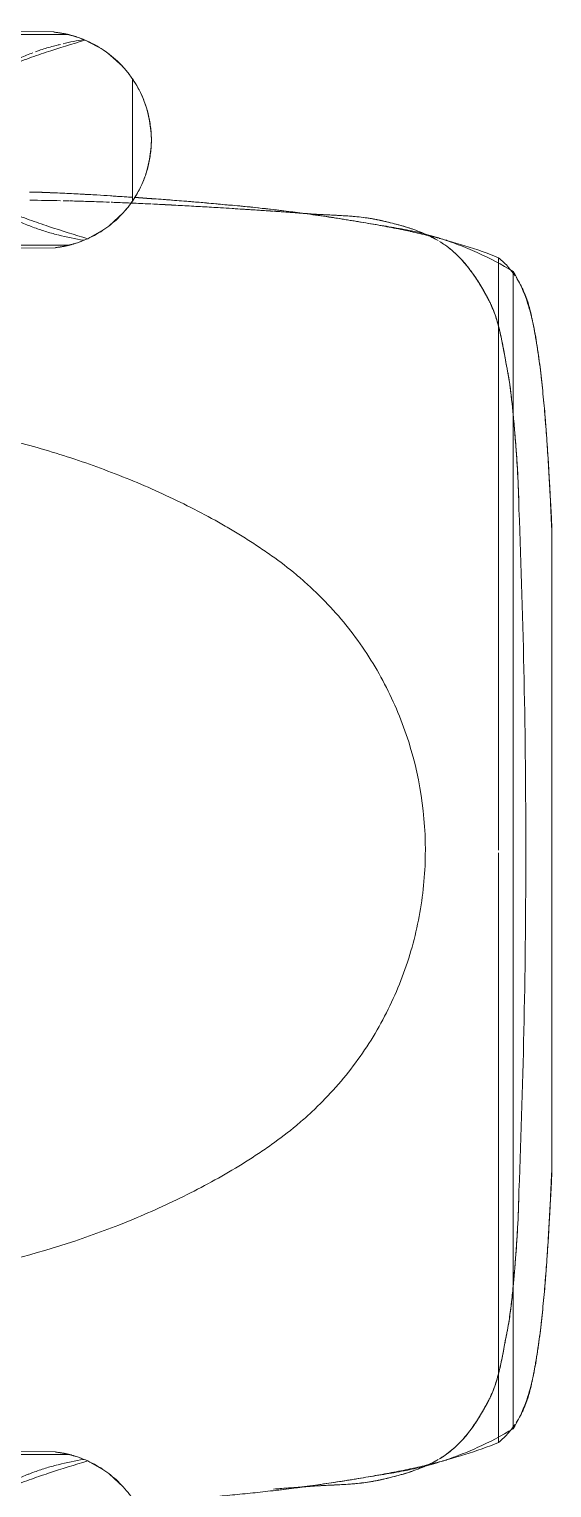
# Model space of a CAD drawing. Header units: inches. Extents: x -326 to 986, y -79 to 1436.
# Drawn here: x 159.48 to 167.76, y 937.64 to 960.76 of the extents above; entities that cross this region are included whole.
import ezdxf

# ---------------------------------------------------------------- set-up
doc = ezdxf.new("R2010")
doc.units = ezdxf.units.IN
doc.header["$LTSCALE"] = 48
doc.header["$MEASUREMENT"] = 0
doc.layers.add('I-FURN', color=47, linetype='Continuous', lineweight=9)

# ---------------------------------------------------------------- blocks, each defined once
blk = doc.blocks.new('Allsteel Seating 19 Work Chair - Allsteel Seating 19 Work Chair-7694469-Level XX  POWER _ SIGNAL NEW')
at = {"layer": 'I-FURN'}
for p, q in [((-9.576, 3.392), (-9.581, -4.21)), ((9.59, -4.21), (9.585, 3.392)), ((12.93, -4.203), (12.942, 3.388)), ((-9.54, -4), (-9.501, 2.576)), ((9.549, -4), (9.511, 2.576)), ((13.016, 2.542), (12.972, -3.973)), ((-9.836, -4.777), (-9.683, -4.504)), ((9.692, -4.504), (9.846, -4.777)), ((12.692, -4.749), (12.843, -4.468)), ((-10.094, -5.071), (-9.89, -4.851)), ((9.9, -4.851), (10.103, -5.071)), ((12.605, -4.868), (12.654, -4.804)), ((12.422, -5.065), (12.605, -4.868)), ((10.141, -5.104), (10.194, -5.148)), ((10.194, -5.148), (10.278, -5.21)), ((10.29, -5.219), (12.228, -5.219)), ((10.305, -5.229), (10.382, -5.277)), ((12.138, -5.277), (12.209, -5.232)), ((12.241, -5.21), (12.322, -5.15)), ((12.322, -5.15), (12.379, -5.103)), ((10.563, -5.371), (10.671, -5.414)), ((10.697, -5.423), (10.75, -5.441)), ((10.955, -5.491), (11.151, -5.515)), ((11.369, -5.515), (11.565, -5.491)), ((11.769, -5.441), (11.957, -5.37)), ((-9.278, -11.019), (-9.393, -11.019)), ((-8.138, -11.019), (-9.278, -11.019)), ((-0.044, -11.019), (-8.138, -11.019)), ((8.139, -11.019), (0, -11.019)), ((9.278, -11.019), (8.139, -11.019)), ((9.393, -11.019), (9.278, -11.019)), ((-9.173, -11.252), (9.173, -11.252)), ((-5.126, -11.861), (5.126, -11.861))]:
    blk.add_line(p, q, dxfattribs=at)
at = {"layer": 'I-FURN', "flags": 128}
for points in [[(10.382, -5.277), (10.478, -5.33), (10.563, -5.371)], [(11.957, -5.37), (12.043, -5.329), (12.138, -5.277)], [(10.75, -5.441), (10.858, -5.47), (10.955, -5.491)], [(11.151, -5.515), (11.26, -5.518), (11.369, -5.515)], [(11.565, -5.491), (11.663, -5.47), (11.769, -5.441)]]:
    blk.add_lwpolyline(points, dxfattribs=at)
at = {"layer": 'I-FURN'}
for points, knots in [([(3.733, 5.303), (3.905, 5.148), (4.305, 4.754), (4.884, 4.075), (5.454, 3.27), (5.865, 2.563), (6.154, 1.973), (6.345, 1.519), (6.506, 1.05), (6.681, 0.413), (6.802, -0.403), (6.821, -1.232), (6.766, -1.891), (6.696, -2.384), (6.6, -2.87), (6.482, -3.352), (6.35, -3.83), (6.151, -4.462), (5.862, -5.241), (5.513, -5.996), (5.241, -6.51), (5.075, -6.798), (4.945, -7.01), (4.809, -7.218), (4.622, -7.492), (4.422, -7.755), (4.203, -8.004), (3.974, -8.246), (3.549, -8.64), (2.866, -9.119), (1.658, -9.683), (0.332, -9.917), (-0.995, -9.8), (-1.961, -9.542), (-2.866, -9.119), (-3.548, -8.641), (-3.973, -8.246), (-4.202, -8.005), (-4.421, -7.756), (-4.622, -7.492), (-4.81, -7.217), (-4.991, -6.939), (-5.203, -6.581), (-5.515, -5.993), (-6.002, -4.936), (-6.364, -3.836), (-6.6, -2.869), (-6.697, -2.383), (-6.766, -1.891), (-6.821, -1.232), (-6.802, -0.402), (-6.68, 0.415), (-6.507, 1.049), (-6.346, 1.515), (-6.154, 1.972), (-5.864, 2.566), (-5.452, 3.273), (-4.882, 4.078), (-4.304, 4.753), (-3.907, 5.147), (-3.737, 5.301)], [-0.9477422, -0.9477422, -0.9477422, -0.9477422, -0.9318182, -0.9090909, -0.8863636, -0.8636364, -0.8522727, -0.8409091, -0.8295455, -0.8181818, -0.7954545, -0.7727273, -0.7613636, -0.75, -0.7386364, -0.7272727, -0.7159091, -0.7045455, -0.6818182, -0.6590909, -0.6477273, -0.6420455, -0.6363636, -0.6306818, -0.625, -0.6136364, -0.6079545, -0.6022727, -0.5909091, -0.5681818, -0.5454545, -0.5, -0.4772727, -0.4545455, -0.4318182, -0.4090909, -0.3977273, -0.3920455, -0.3863636, -0.375, -0.3693182, -0.3636364, -0.3522727, -0.3409091, -0.3181818, -0.2727273, -0.2613636, -0.25, -0.2386364, -0.2272727, -0.2045455, -0.1818182, -0.1704545, -0.1590909, -0.1477273, -0.1363636, -0.1136364, -0.0909091, -0.0681818, -0.0523582, -0.0523582, -0.0523582, -0.0523582]), ([(-12.832, -4.47), (-12.773, -4.262), (-12.675, -3.952), (-12.535, -3.543), (-12.439, -3.29), (-12.357, -3.089), (-12.294, -2.939), (-12.238, -2.815), (-12.196, -2.73), (-12.171, -2.682), (-12.152, -2.647), (-12.133, -2.611), (-12.107, -2.562), (-12.062, -2.477), (-11.995, -2.354), (-11.922, -2.239), (-11.863, -2.166), (-11.828, -2.127), (-11.805, -2.104), (-11.786, -2.086), (-11.766, -2.068), (-11.731, -2.036), (-11.677, -1.99), (-11.608, -1.936), (-11.512, -1.871), (-11.414, -1.82), (-11.317, -1.792), (-11.248, -1.786), (-11.179, -1.797), (-11.084, -1.831), (-10.988, -1.888), (-10.896, -1.96), (-10.829, -2.017), (-10.776, -2.066), (-10.742, -2.1), (-10.723, -2.119), (-10.709, -2.133), (-10.695, -2.148), (-10.677, -2.167), (-10.647, -2.202), (-10.59, -2.276), (-10.518, -2.392), (-10.452, -2.515), (-10.408, -2.6), (-10.383, -2.649), (-10.364, -2.685), (-10.345, -2.721), (-10.321, -2.769), (-10.279, -2.854), (-10.224, -2.978), (-10.161, -3.128), (-10.079, -3.329), (-9.983, -3.582), (-9.843, -3.993), (-9.745, -4.302), (-9.685, -4.51)], [-1, -1, -1, -1, -0.9, -0.85, -0.8, -0.775, -0.75, -0.725, -0.7125, -0.70625, -0.7, -0.69375, -0.6875, -0.675, -0.65, -0.625, -0.6125, -0.60625, -0.6, -0.596875, -0.59375, -0.5875, -0.575, -0.5625, -0.55, -0.525, -0.5125, -0.5, -0.4875, -0.475, -0.45, -0.4375, -0.425, -0.4125, -0.40625, -0.403125, -0.4, -0.396875, -0.39375, -0.3875, -0.375, -0.35, -0.325, -0.3125, -0.30625, -0.3, -0.29375, -0.2875, -0.275, -0.25, -0.225, -0.2, -0.15, -0.1, 0, 0, 0, 0]), ([(9.694, -4.51), (9.754, -4.302), (9.852, -3.993), (9.993, -3.582), (10.088, -3.329), (10.17, -3.128), (10.233, -2.978), (10.289, -2.854), (10.33, -2.769), (10.354, -2.721), (10.373, -2.685), (10.392, -2.649), (10.417, -2.6), (10.462, -2.515), (10.527, -2.392), (10.599, -2.276), (10.656, -2.202), (10.686, -2.167), (10.704, -2.148), (10.718, -2.133), (10.732, -2.119), (10.751, -2.1), (10.786, -2.066), (10.838, -2.017), (10.905, -1.96), (10.998, -1.888), (11.093, -1.831), (11.188, -1.797), (11.257, -1.786), (11.327, -1.792), (11.423, -1.82), (11.522, -1.871), (11.617, -1.936), (11.686, -1.99), (11.74, -2.036), (11.776, -2.068), (11.795, -2.086), (11.814, -2.104), (11.837, -2.127), (11.873, -2.166), (11.931, -2.239), (12.005, -2.354), (12.071, -2.477), (12.116, -2.562), (12.142, -2.611), (12.161, -2.647), (12.18, -2.682), (12.205, -2.73), (12.247, -2.815), (12.303, -2.939), (12.366, -3.089), (12.448, -3.29), (12.544, -3.543), (12.685, -3.952), (12.782, -4.262), (12.842, -4.47)], [-1, -1, -1, -1, -0.9, -0.85, -0.8, -0.775, -0.75, -0.725, -0.7125, -0.70625, -0.7, -0.69375, -0.6875, -0.675, -0.65, -0.625, -0.6125, -0.60625, -0.603125, -0.6, -0.596875, -0.59375, -0.5875, -0.575, -0.5625, -0.55, -0.525, -0.5125, -0.5, -0.4875, -0.475, -0.45, -0.4375, -0.425, -0.4125, -0.40625, -0.403125, -0.4, -0.39375, -0.3875, -0.375, -0.35, -0.325, -0.3125, -0.30625, -0.3, -0.29375, -0.2875, -0.275, -0.25, -0.225, -0.2, -0.15, -0.1, 0, 0, 0, 0]), ([(-9.868, -3.639), (-9.874, -3.623), (-9.887, -3.591), (-9.913, -3.526), (-9.947, -3.445), (-9.992, -3.349), (-10.039, -3.263), (-10.072, -3.21), (-10.087, -3.188)], [-0.4988702, -0.4988702, -0.4988702, -0.4988702, -0.46875, -0.4375, -0.375, -0.3125, -0.25, -0.2029566, -0.2029566, -0.2029566, -0.2029566]), ([(10.096, -3.188), (10.082, -3.21), (10.049, -3.263), (10.002, -3.348), (9.956, -3.445), (9.915, -3.542), (9.89, -3.607), (9.877, -3.639)], [-0.7970434, -0.7970434, -0.7970434, -0.7970434, -0.75, -0.6875, -0.625, -0.5625, -0.5011298, -0.5011298, -0.5011298, -0.5011298]), ([(12.434, -3.206), (12.445, -3.222), (12.473, -3.269), (12.517, -3.348), (12.562, -3.444), (12.603, -3.541), (12.629, -3.607), (12.642, -3.64)], [0.2161554, 0.2161554, 0.2161554, 0.2161554, 0.25, 0.3125, 0.375, 0.4375, 0.5, 0.5, 0.5, 0.5]), ([(-9.746, -4.032), (-9.763, -3.968), (-9.799, -3.836), (-9.843, -3.707), (-9.867, -3.641)], [-0.742846, -0.742846, -0.742846, -0.742846, -0.625, -0.5, -0.5, -0.5, -0.5]), ([(9.877, -3.641), (9.864, -3.674), (9.84, -3.74), (9.799, -3.87), (9.771, -3.968), (9.756, -4.032)], [-0.5, -0.5, -0.5, -0.5, -0.4375, -0.375, -0.257154, -0.257154, -0.257154, -0.257154]), ([(10.35, -5.219), (10.358, -5.103), (10.379, -4.773), (10.406, -4.337), (10.426, -3.908), (10.432, -3.694), (10.434, -3.586)], [0.27827469, 0.27827469, 0.27827469, 0.27827469, 0.29411765, 0.32352941, 0.33823529, 0.35294118, 0.35294118, 0.35294118, 0.35294118]), ([(10.433, -3.59), (10.432, -3.654), (10.429, -3.745), (10.426, -3.836), (10.425, -3.862)], [0.66230733, 0.66230733, 0.66230733, 0.66230733, 0.67105263, 0.67470144, 0.67470144, 0.67470144, 0.67470144]), ([(12.658, -3.683), (12.664, -3.702), (12.683, -3.753), (12.721, -3.873), (12.753, -3.985), (12.771, -4.065), (12.774, -4.076)], [0.5273337, 0.5273337, 0.5273337, 0.5273337, 0.5625, 0.625, 0.75, 0.7712542, 0.7712542, 0.7712542, 0.7712542]), ([(10.425, -3.862), (10.422, -3.932), (10.416, -4.097), (10.405, -4.35), (10.394, -4.535), (10.389, -4.623)], [0.67470144, 0.67470144, 0.67470144, 0.67470144, 0.68421053, 0.69736842, 0.70909303, 0.70909303, 0.70909303, 0.70909303]), ([(-9.553, -4.071), (-9.554, -4.076), (-9.556, -4.089), (-9.559, -4.108), (-9.562, -4.124), (-9.564, -4.133), (-9.565, -4.138), (-9.566, -4.141), (-9.566, -4.144), (-9.567, -4.149), (-9.569, -4.156), (-9.571, -4.165), (-9.573, -4.176), (-9.576, -4.188), (-9.578, -4.199), (-9.58, -4.206), (-9.581, -4.21), (-9.581, -4.211), (-9.582, -4.212), (-9.582, -4.213)], [-0.6395131, -0.6395131, -0.6395131, -0.6395131, -0.625, -0.6071429, -0.5892857, -0.5803571, -0.5758929, -0.5714286, -0.5669643, -0.5625, -0.5535714, -0.5357143, -0.5178571, -0.5, -0.4642857, -0.4464286, -0.4375, -0.4330357, -0.4285714, -0.4285714, -0.4285714, -0.4285714]), ([(-9.581, -4.21), (-9.571, -4.17), (-9.561, -4.119), (-9.552, -4.067), (-9.548, -4.037), (-9.545, -4.015), (-9.543, -4.003), (-9.543, -3.999), (-9.543, -3.998), (-9.543, -3.999), (-9.543, -4.002), (-9.543, -4.004), (-9.544, -4.005)], [-1, -1, -1, -1, -0.9285714, -0.8928571, -0.8571429, -0.8214286, -0.7857143, -0.7678571, -0.75, -0.7321429, -0.7232143, -0.7142857, -0.7142857, -0.7142857, -0.7142857]), ([(9.553, -4.005), (9.553, -4.004), (9.553, -4.002), (9.552, -3.999), (9.552, -3.998), (9.552, -3.999), (9.553, -4.003), (9.554, -4.015), (9.557, -4.037), (9.561, -4.067), (9.57, -4.119), (9.581, -4.17), (9.59, -4.21)], [-0.2857143, -0.2857143, -0.2857143, -0.2857143, -0.2767857, -0.2678571, -0.25, -0.2321429, -0.2142857, -0.1785714, -0.1428571, -0.1071429, -0.0714286, 0, 0, 0, 0]), ([(9.591, -4.213), (9.591, -4.212), (9.591, -4.211), (9.59, -4.21), (9.589, -4.206), (9.588, -4.199), (9.585, -4.188), (9.582, -4.176), (9.58, -4.165), (9.578, -4.156), (9.576, -4.149), (9.576, -4.144), (9.575, -4.141), (9.574, -4.138), (9.573, -4.133), (9.571, -4.124), (9.568, -4.108), (9.565, -4.089), (9.563, -4.076), (9.562, -4.071)], [-0.5714286, -0.5714286, -0.5714286, -0.5714286, -0.5669643, -0.5625, -0.5535714, -0.5357143, -0.5, -0.4821429, -0.4642857, -0.4464286, -0.4375, -0.4330357, -0.4285714, -0.4241071, -0.4196429, -0.4107143, -0.3928571, -0.375, -0.3604869, -0.3604869, -0.3604869, -0.3604869]), ([(12.969, -3.977), (12.969, -3.976), (12.969, -3.974), (12.969, -3.972), (12.969, -3.971), (12.969, -3.971), (12.969, -3.972), (12.969, -3.978), (12.967, -3.992), (12.964, -4.017), (12.96, -4.05), (12.951, -4.106), (12.94, -4.161), (12.93, -4.203)], [0.7142857, 0.7142857, 0.7142857, 0.7142857, 0.7232143, 0.7321429, 0.7410714, 0.75, 0.7678571, 0.7857143, 0.8214286, 0.8571429, 0.8928571, 0.9285714, 1, 1, 1, 1]), ([(12.931, -4.2), (12.931, -4.2), (12.931, -4.199), (12.931, -4.197), (12.932, -4.193), (12.934, -4.188), (12.935, -4.18), (12.937, -4.172), (12.939, -4.162), (12.941, -4.153), (12.943, -4.145), (12.944, -4.139), (12.945, -4.134), (12.946, -4.129), (12.947, -4.126), (12.947, -4.122), (12.948, -4.117), (12.95, -4.107), (12.953, -4.09), (12.957, -4.068), (12.96, -4.045), (12.963, -4.024), (12.965, -4.012), (12.965, -4.007)], [0.4285714, 0.4285714, 0.4285714, 0.4285714, 0.4330357, 0.4375, 0.4464286, 0.4642857, 0.4821429, 0.5, 0.5178571, 0.5357143, 0.5446429, 0.5535714, 0.5625, 0.5669643, 0.5714286, 0.5758929, 0.5803571, 0.5892857, 0.6071429, 0.625, 0.6428571, 0.6607143, 0.675152, 0.675152, 0.675152, 0.675152]), ([(-9.584, -4.224), (-9.585, -4.224), (-9.585, -4.225), (-9.585, -4.227), (-9.586, -4.23), (-9.588, -4.236), (-9.589, -4.243), (-9.592, -4.254), (-9.596, -4.267), (-9.601, -4.283), (-9.605, -4.296), (-9.609, -4.311), (-9.616, -4.333), (-9.63, -4.376), (-9.647, -4.42), (-9.66, -4.452)], [-0.2857143, -0.2857143, -0.2857143, -0.2857143, -0.28125, -0.2767857, -0.2678571, -0.25, -0.2321429, -0.2142857, -0.1785714, -0.1607143, -0.1428571, -0.125, -0.1071429, -0.0714286, 0, 0, 0, 0]), ([(-9.582, -4.213), (-9.582, -4.213), (-9.582, -4.214), (-9.582, -4.215), (-9.583, -4.217), (-9.583, -4.218), (-9.583, -4.219), (-9.583, -4.218), (-9.583, -4.218), (-9.583, -4.218), (-9.583, -4.219), (-9.584, -4.221), (-9.584, -4.223), (-9.584, -4.223), (-9.584, -4.224)], [-0.4285714, -0.4285714, -0.4285714, -0.4285714, -0.4241071, -0.4196429, -0.4107143, -0.3928571, -0.375, -0.3571429, -0.3392857, -0.3214286, -0.3035714, -0.2946429, -0.2901786, -0.2857143, -0.2857143, -0.2857143, -0.2857143]), ([(9.594, -4.224), (9.594, -4.223), (9.593, -4.223), (9.593, -4.221), (9.593, -4.219), (9.592, -4.218), (9.592, -4.218), (9.592, -4.218), (9.592, -4.219), (9.592, -4.218), (9.592, -4.217), (9.592, -4.215), (9.591, -4.214), (9.591, -4.213), (9.591, -4.213)], [-0.7142857, -0.7142857, -0.7142857, -0.7142857, -0.7098214, -0.7053571, -0.6964286, -0.6785714, -0.6607143, -0.6428571, -0.625, -0.6071429, -0.5892857, -0.5803571, -0.5758929, -0.5714286, -0.5714286, -0.5714286, -0.5714286]), ([(9.669, -4.452), (9.656, -4.42), (9.64, -4.376), (9.625, -4.333), (9.619, -4.311), (9.614, -4.296), (9.61, -4.283), (9.605, -4.267), (9.602, -4.254), (9.599, -4.243), (9.597, -4.236), (9.595, -4.23), (9.595, -4.227), (9.594, -4.225), (9.594, -4.224), (9.594, -4.224)], [-1, -1, -1, -1, -0.9285714, -0.8928571, -0.875, -0.8571429, -0.8392857, -0.8214286, -0.7857143, -0.7678571, -0.75, -0.7321429, -0.7232143, -0.71875, -0.7142857, -0.7142857, -0.7142857, -0.7142857]), ([(10.273, -4.857), (10.275, -4.788), (10.281, -4.625), (10.288, -4.419), (10.291, -4.28), (10.293, -4.234)], [0.35250758, 0.35250758, 0.35250758, 0.35250758, 0.36, 0.37, 0.37490683, 0.37490683, 0.37490683, 0.37490683]), ([(10.293, -4.234), (10.291, -4.28), (10.288, -4.419), (10.283, -4.556), (10.28, -4.649)], [0.6250943, 0.6250943, 0.6250943, 0.6250943, 0.63, 0.64, 0.64, 0.64, 0.64]), ([(12.85, -4.45), (12.864, -4.416), (12.879, -4.374), (12.891, -4.339), (12.894, -4.33)], [0, 0, 0, 0, 0.07142857, 0.09659272, 0.09659272, 0.09659272, 0.09659272]), ([(12.894, -4.33), (12.895, -4.326), (12.898, -4.317), (12.903, -4.302), (12.908, -4.286), (12.912, -4.272), (12.916, -4.255), (12.92, -4.242), (12.923, -4.231), (12.925, -4.223), (12.926, -4.218), (12.927, -4.215), (12.928, -4.213), (12.928, -4.212), (12.928, -4.211)], [0.0965927, 0.0965927, 0.0965927, 0.0965927, 0.1071429, 0.125, 0.1428571, 0.1607143, 0.1785714, 0.2142857, 0.2321429, 0.25, 0.2678571, 0.2767857, 0.28125, 0.2857143, 0.2857143, 0.2857143, 0.2857143]), ([(12.928, -4.211), (12.928, -4.211), (12.928, -4.21), (12.929, -4.209), (12.929, -4.207), (12.929, -4.205), (12.929, -4.205), (12.929, -4.206), (12.929, -4.206), (12.929, -4.206), (12.93, -4.205), (12.93, -4.203), (12.93, -4.201), (12.931, -4.201), (12.931, -4.2)], [0.2857143, 0.2857143, 0.2857143, 0.2857143, 0.2901786, 0.2946429, 0.3035714, 0.3214286, 0.3392857, 0.3571429, 0.375, 0.3928571, 0.4107143, 0.4196429, 0.4241071, 0.4285714, 0.4285714, 0.4285714, 0.4285714]), ([(10.389, -4.623), (10.388, -4.634), (10.383, -4.718), (10.378, -4.802), (10.373, -4.875)], [0.70909303, 0.70909303, 0.70909303, 0.70909303, 0.71052632, 0.7203791, 0.7203791, 0.7203791, 0.7203791]), ([(10.272, -4.879), (10.271, -4.895), (10.267, -4.999), (10.263, -5.103), (10.259, -5.191)], [0.64828121, 0.64828121, 0.64828121, 0.64828121, 0.65, 0.6593732, 0.6593732, 0.6593732, 0.6593732]), ([(10.259, -5.191), (10.263, -5.103), (10.267, -4.999), (10.271, -4.895), (10.272, -4.879)], [0.34062809, 0.34062809, 0.34062809, 0.34062809, 0.35, 0.35171949, 0.35171949, 0.35171949, 0.35171949]), ([(10.373, -4.875), (10.371, -4.9), (10.366, -4.972), (10.361, -5.044), (10.358, -5.091)], [0.720407, 0.720407, 0.720407, 0.720407, 0.723684211, 0.730196403, 0.730196403, 0.730196403, 0.730196403]), ([(-9.173, -11.252), (-9.284, -11.069), (-9.435, -10.782), (-9.601, -10.381), (-9.691, -10.124), (-9.753, -9.915), (-9.805, -9.706), (-9.858, -9.442), (-9.902, -9.174), (-9.937, -8.957), (-9.964, -8.793), (-9.992, -8.626), (-10.027, -8.401), (-10.069, -8.116), (-10.115, -7.776), (-10.157, -7.445), (-10.193, -7.123), (-10.235, -6.694), (-10.28, -6.158), (-10.322, -5.642), (-10.342, -5.34), (-10.348, -5.252)], [-1, -1, -1, -1, -0.9705882, -0.9558824, -0.9411765, -0.9338235, -0.9264706, -0.9117647, -0.8970588, -0.8897059, -0.8823529, -0.875, -0.8676471, -0.8529412, -0.8382353, -0.8235294, -0.8088235, -0.7941176, -0.7647059, -0.7352941, -0.7232619, -0.7232619, -0.7232619, -0.7232619]), ([(9.173, -11.252), (9.284, -11.069), (9.435, -10.782), (9.601, -10.381), (9.691, -10.124), (9.753, -9.915), (9.805, -9.706), (9.858, -9.442), (9.902, -9.174), (9.937, -8.957), (9.964, -8.793), (9.992, -8.626), (10.027, -8.401), (10.069, -8.116), (10.115, -7.776), (10.157, -7.445), (10.193, -7.123), (10.235, -6.694), (10.28, -6.158), (10.322, -5.64), (10.343, -5.337), (10.349, -5.248)], [0, 0, 0, 0, 0.0294118, 0.0441176, 0.0588235, 0.0661765, 0.0735294, 0.0882353, 0.1029412, 0.1102941, 0.1176471, 0.125, 0.1323529, 0.1470588, 0.1617647, 0.1764706, 0.1911765, 0.2058824, 0.2352941, 0.2647059, 0.2769516, 0.2769516, 0.2769516, 0.2769516]), ([(10.245, -5.512), (10.245, -5.504), (10.25, -5.404), (10.255, -5.297), (10.259, -5.197), (10.259, -5.191)], [0.32924034, 0.32924034, 0.32924034, 0.32924034, 0.33, 0.34, 0.34062809, 0.34062809, 0.34062809, 0.34062809]), ([(10.259, -5.209), (10.254, -5.303), (10.25, -5.404), (10.245, -5.504), (10.245, -5.512)], [0.66000132, 0.66000132, 0.66000132, 0.66000132, 0.67, 0.67076156, 0.67076156, 0.67076156, 0.67076156]), ([(12.228, -5.219), (12.173, -5.257), (12.086, -5.309), (11.964, -5.368), (11.869, -5.407), (11.772, -5.441), (11.673, -5.468), (11.572, -5.49), (11.47, -5.506), (11.365, -5.516), (11.259, -5.519), (11.154, -5.516), (11.049, -5.506), (10.947, -5.49), (10.845, -5.469), (10.746, -5.441), (10.649, -5.407), (10.555, -5.368), (10.432, -5.309), (10.346, -5.257), (10.29, -5.219)], [0, 0, 0, 0, 0.1, 0.15, 0.2, 0.25, 0.3, 0.35, 0.4, 0.45, 0.5, 0.55, 0.6, 0.65, 0.7, 0.75, 0.8, 0.85, 0.9, 1, 1, 1, 1]), ([(10.173, -6.797), (10.176, -6.736), (10.186, -6.581), (10.201, -6.33), (10.217, -6.047), (10.231, -5.781), (10.24, -5.608), (10.244, -5.527)], [0.28334444, 0.28334444, 0.28334444, 0.28334444, 0.29, 0.3, 0.31, 0.32, 0.32867186, 0.32867186, 0.32867186, 0.32867186]), ([(10.329, -5.513), (10.329, -5.517), (10.322, -5.617), (10.308, -5.814), (10.291, -6.026), (10.282, -6.141), (10.28, -6.159)], [0.74951579, 0.74951579, 0.74951579, 0.74951579, 0.75, 0.76315789, 0.77631579, 0.77877013, 0.77877013, 0.77877013, 0.77877013]), ([(10.232, -5.769), (10.227, -5.861), (10.217, -6.047), (10.201, -6.329), (10.186, -6.581), (10.176, -6.736), (10.173, -6.797)], [0.68000239, 0.68000239, 0.68000239, 0.68000239, 0.69, 0.7, 0.71, 0.71666751, 0.71666751, 0.71666751, 0.71666751]), ([(10.28, -6.159), (10.274, -6.237), (10.259, -6.411), (10.239, -6.623), (10.226, -6.758), (10.223, -6.796)], [0.77877013, 0.77877013, 0.77877013, 0.77877013, 0.78947368, 0.80263158, 0.80763594, 0.80763594, 0.80763594, 0.80763594]), ([(10.131, -7.443), (10.131, -7.442), (10.137, -7.349), (10.149, -7.165), (10.163, -6.954), (10.17, -6.833), (10.172, -6.805)], [0.25990638, 0.25990638, 0.25990638, 0.25990638, 0.26, 0.27, 0.28, 0.28305486, 0.28305486, 0.28305486, 0.28305486]), ([(10.167, -6.89), (10.156, -7.051), (10.145, -7.234), (10.132, -7.417), (10.131, -7.44)], [0.72001301, 0.72001301, 0.72001301, 0.72001301, 0.7375, 0.74001815, 0.74001815, 0.74001815, 0.74001815]), ([(10.223, -6.796), (10.217, -6.857), (10.196, -7.072), (10.173, -7.292), (10.156, -7.446)], [0.80763594, 0.80763594, 0.80763594, 0.80763594, 0.81578947, 0.83623948, 0.83623948, 0.83623948, 0.83623948]), ([(-10.15, -7.498), (-10.147, -7.525), (-10.132, -7.65), (-10.116, -7.773), (-10.104, -7.869)], [-0.16148489, -0.16148489, -0.16148489, -0.16148489, -0.15789474, -0.14474711, -0.14474711, -0.14474711, -0.14474711]), ([(-10.103, -7.825), (-10.106, -7.791), (-10.115, -7.666), (-10.124, -7.542), (-10.13, -7.452)], [0.24630949, 0.24630949, 0.24630949, 0.24630949, 0.25, 0.25973425, 0.25973425, 0.25973425, 0.25973425]), ([(-10.13, -7.452), (-10.126, -7.507), (-10.118, -7.632), (-10.108, -7.756), (-10.103, -7.825)], [0.74025485, 0.74025485, 0.74025485, 0.74025485, 0.74625, 0.753678, 0.753678, 0.753678, 0.753678]), ([(10.13, -7.452), (10.126, -7.505), (10.118, -7.629), (10.109, -7.754), (10.103, -7.824)], [0.74044775, 0.74044775, 0.74044775, 0.74044775, 0.74625, 0.75392798, 0.75392798, 0.75392798, 0.75392798]), ([(10.103, -7.825), (10.106, -7.788), (10.115, -7.664), (10.124, -7.54), (10.13, -7.452)], [0.24609265, 0.24609265, 0.24609265, 0.24609265, 0.25, 0.2595705, 0.2595705, 0.2595705, 0.2595705]), ([(10.15, -7.498), (10.147, -7.525), (10.132, -7.65), (10.116, -7.773), (10.104, -7.868)], [0.83851511, 0.83851511, 0.83851511, 0.83851511, 0.84210526, 0.85523504, 0.85523504, 0.85523504, 0.85523504]), ([(-10.09, -8.001), (-10.093, -7.954), (-10.098, -7.896), (-10.102, -7.837), (-10.103, -7.825)], [0.24, 0.24, 0.24, 0.24, 0.245, 0.246309494, 0.246309494, 0.246309494, 0.246309494]), ([(-10.103, -7.825), (-10.102, -7.837), (-10.098, -7.89), (-10.093, -7.963), (-10.086, -8.044), (-10.078, -8.166), (-10.069, -8.351), (-10.058, -8.599), (-10.04, -8.807), (-10.018, -8.973), (-10, -9.075), (-9.982, -9.157), (-9.963, -9.238), (-9.929, -9.38), (-9.886, -9.533), (-9.849, -9.644), (-9.838, -9.677)], [0.753678, 0.753678, 0.753678, 0.753678, 0.755, 0.759375, 0.7615625, 0.76375, 0.7725, 0.78125, 0.79, 0.794375, 0.79875, 0.8009375, 0.803125, 0.8075, 0.81625, 0.81998849, 0.81998849, 0.81998849, 0.81998849]), ([(9.839, -9.676), (9.839, -9.675), (9.87, -9.587), (9.91, -9.451), (9.951, -9.29), (9.972, -9.197), (9.988, -9.127), (10.003, -9.056), (10.019, -8.962), (10.042, -8.796), (10.06, -8.557), (10.071, -8.32), (10.08, -8.132), (10.09, -7.993), (10.098, -7.891), (10.103, -7.835), (10.103, -7.825)], [0.17994478, 0.17994478, 0.17994478, 0.17994478, 0.18, 0.19, 0.195, 0.1975, 0.2, 0.2025, 0.205, 0.21, 0.22, 0.23, 0.235, 0.24, 0.245, 0.24609265, 0.24609265, 0.24609265, 0.24609265]), ([(10.103, -7.824), (10.103, -7.834), (10.099, -7.885), (10.094, -7.941), (10.091, -7.987), (10.09, -7.993)], [0.753927983, 0.753927983, 0.753927983, 0.753927983, 0.755, 0.759375, 0.76, 0.76, 0.76, 0.76]), ([(-10.104, -7.869), (-10.091, -7.964), (-10.065, -8.154), (-10.031, -8.381), (-10.01, -8.516), (-10.003, -8.555)], [-0.14474711, -0.14474711, -0.14474711, -0.14474711, -0.13157895, -0.11842105, -0.11309009, -0.11309009, -0.11309009, -0.11309009]), ([(-9.987, -9.131), (-9.993, -9.107), (-10.002, -9.061), (-10.019, -8.967), (-10.042, -8.801), (-10.06, -8.563), (-10.07, -8.327), (-10.08, -8.14), (-10.086, -8.047), (-10.09, -8.001)], [0.2, 0.2, 0.2, 0.2, 0.2025, 0.205, 0.21, 0.22, 0.23, 0.235, 0.23998604, 0.23998604, 0.23998604, 0.23998604]), ([(10.09, -7.993), (10.089, -8.008), (10.086, -8.042), (10.079, -8.158), (10.07, -8.343), (10.058, -8.592), (10.041, -8.801), (10.019, -8.968), (10.002, -9.062), (9.991, -9.115), (9.988, -9.127)], [0.76002265, 0.76002265, 0.76002265, 0.76002265, 0.7615625, 0.76375, 0.7725, 0.78125, 0.79, 0.794375, 0.79875, 0.8, 0.8, 0.8, 0.8]), ([(10.087, -7.995), (10.08, -8.048), (10.059, -8.196), (10.031, -8.38), (10.01, -8.515), (10.004, -8.554)], [0.86108905, 0.86108905, 0.86108905, 0.86108905, 0.86842105, 0.88157895, 0.8868496, 0.8868496, 0.8868496, 0.8868496]), ([(-10.001, -8.572), (-9.992, -8.624), (-9.968, -8.775), (-9.925, -9.028), (-9.871, -9.322), (-9.831, -9.524), (-9.808, -9.628), (-9.807, -9.635)], [-0.11235609, -0.11235609, -0.11235609, -0.11235609, -0.10526316, -0.09210526, -0.07894737, -0.06578947, -0.06492288, -0.06492288, -0.06492288, -0.06492288]), ([(10.002, -8.564), (9.993, -8.619), (9.968, -8.772), (9.925, -9.028), (9.871, -9.322), (9.831, -9.524), (9.808, -9.628), (9.807, -9.634)], [0.88730186, 0.88730186, 0.88730186, 0.88730186, 0.89473684, 0.90789474, 0.92105263, 0.93421053, 0.93502556, 0.93502556, 0.93502556, 0.93502556]), ([(-9.838, -9.677), (-9.869, -9.589), (-9.909, -9.454), (-9.95, -9.293), (-9.972, -9.201), (-9.982, -9.154), (-9.987, -9.131)], [0.18000978, 0.18000978, 0.18000978, 0.18000978, 0.19, 0.195, 0.1975, 0.1999975, 0.1999975, 0.1999975, 0.1999975]), ([(9.988, -9.127), (9.986, -9.136), (9.98, -9.165), (9.964, -9.235), (9.93, -9.377), (9.888, -9.531), (9.851, -9.642), (9.839, -9.676)], [0.80000207, 0.80000207, 0.80000207, 0.80000207, 0.8009375, 0.803125, 0.8075, 0.81625, 0.82005705, 0.82005705, 0.82005705, 0.82005705]), ([(-9.662, -10.063), (-9.687, -10.021), (-9.753, -9.896), (-9.807, -9.765), (-9.838, -9.677), (-9.838, -9.677)], [0.16462744, 0.16462744, 0.16462744, 0.16462744, 0.17, 0.18, 0.18000978, 0.18000978, 0.18000978, 0.18000978]), ([(-9.838, -9.677), (-9.822, -9.721), (-9.777, -9.84), (-9.716, -9.968), (-9.67, -10.05), (-9.662, -10.063)], [0.81998849, 0.81998849, 0.81998849, 0.81998849, 0.825, 0.83375, 0.83537091, 0.83537091, 0.83537091, 0.83537091]), ([(9.839, -9.676), (9.824, -9.719), (9.779, -9.838), (9.718, -9.966), (9.671, -10.049), (9.663, -10.063)], [0.82005705, 0.82005705, 0.82005705, 0.82005705, 0.825, 0.83375, 0.83544778, 0.83544778, 0.83544778, 0.83544778]), ([(9.663, -10.063), (9.688, -10.02), (9.754, -9.895), (9.808, -9.763), (9.839, -9.676)], [0.16455384, 0.16455384, 0.16455384, 0.16455384, 0.17, 0.17994478, 0.17994478, 0.17994478, 0.17994478]), ([(-9.649, -10.085), (-9.62, -10.133), (-9.543, -10.247), (-9.397, -10.409), (-9.211, -10.566), (-9.008, -10.704), (-8.85, -10.794), (-8.754, -10.846), (-8.719, -10.865), (-8.665, -10.891), (-8.583, -10.927), (-8.47, -10.969), (-8.315, -11.016), (-8.115, -11.063), (-7.913, -11.101), (-7.772, -11.127), (-7.693, -11.142), (-7.614, -11.158), (-7.515, -11.176), (-7.277, -11.213), (-6.997, -11.243), (-6.672, -11.271), (-6.341, -11.299), (-5.92, -11.326), (-5.575, -11.338), (-5.4, -11.342)], [0.8362912, 0.8362912, 0.8362912, 0.8362912, 0.8425, 0.85125, 0.86, 0.86875, 0.8775, 0.8796875, 0.8807812, 0.881875, 0.88625, 0.890625, 0.895, 0.90375, 0.9125, 0.916875, 0.9190625, 0.92125, 0.925625, 0.93, 0.9475, 0.95625, 0.965, 0.9825, 1, 1, 1, 1]), ([(-8.738, -10.855), (-8.758, -10.844), (-8.798, -10.823), (-8.878, -10.778), (-8.978, -10.72), (-9.095, -10.645), (-9.247, -10.537), (-9.423, -10.386), (-9.541, -10.245), (-9.594, -10.17)], [0.12, 0.12, 0.12, 0.12, 0.1225, 0.125, 0.13, 0.135, 0.14, 0.15, 0.15999874, 0.15999874, 0.15999874, 0.15999874]), ([(5.4, -11.342), (5.595, -11.338), (5.981, -11.324), (6.455, -11.29), (6.83, -11.257), (7.108, -11.231), (7.338, -11.203), (7.498, -11.178), (7.589, -11.162), (7.657, -11.149), (7.725, -11.136), (7.817, -11.119), (7.978, -11.09), (8.208, -11.045), (8.432, -10.985), (8.582, -10.928), (8.665, -10.891), (8.726, -10.86), (8.787, -10.827), (8.868, -10.783), (8.969, -10.724), (9.088, -10.648), (9.242, -10.538), (9.422, -10.386), (9.564, -10.218), (9.632, -10.113), (9.65, -10.084)], [0, 0, 0, 0, 0.02, 0.04, 0.05, 0.06, 0.07, 0.075, 0.0775, 0.08, 0.0825, 0.085, 0.09, 0.1, 0.11, 0.115, 0.1175, 0.12, 0.1225, 0.125, 0.13, 0.135, 0.14, 0.15, 0.16, 0.1636403, 0.1636403, 0.1636403, 0.1636403]), ([(9.595, -10.168), (9.582, -10.187), (9.521, -10.271), (9.395, -10.409), (9.205, -10.568), (9, -10.707), (8.84, -10.799), (8.749, -10.848), (8.729, -10.858), (8.726, -10.86)], [0.84000125, 0.84000125, 0.84000125, 0.84000125, 0.8425, 0.85125, 0.86, 0.86875, 0.8775, 0.8796875, 0.88, 0.88, 0.88, 0.88]), ([(-9.67, -10.187), (-9.669, -10.191), (-9.641, -10.291), (-9.556, -10.58), (-9.461, -10.849), (-9.393, -11.019)], [-0.04003599, -0.04003599, -0.04003599, -0.04003599, -0.03947368, -0.02631579, 0, 0, 0, 0]), ([(9.67, -10.187), (9.669, -10.191), (9.641, -10.291), (9.556, -10.58), (9.461, -10.849), (9.393, -11.019)], [0.95996401, 0.95996401, 0.95996401, 0.95996401, 0.96052632, 0.97368421, 1, 1, 1, 1]), ([(-7.667, -11.147), (-7.69, -11.143), (-7.735, -11.134), (-7.827, -11.117), (-7.988, -11.087), (-8.219, -11.041), (-8.444, -10.98), (-8.594, -10.923), (-8.677, -10.886), (-8.717, -10.865), (-8.737, -10.855)], [0.08, 0.08, 0.08, 0.08, 0.0825, 0.085, 0.09, 0.1, 0.11, 0.115, 0.1175, 0.11999881, 0.11999881, 0.11999881, 0.11999881]), ([(8.726, -10.86), (8.72, -10.863), (8.705, -10.871), (8.653, -10.896), (8.571, -10.932), (8.458, -10.974), (8.303, -11.02), (8.105, -11.066), (7.903, -11.104), (7.762, -11.129), (7.694, -11.142), (7.666, -11.147), (7.657, -11.149)], [0.88000096, 0.88000096, 0.88000096, 0.88000096, 0.88078125, 0.881875, 0.88625, 0.890625, 0.895, 0.90375, 0.9125, 0.916875, 0.9190625, 0.92, 0.92, 0.92, 0.92]), ([(-9.237, -11.178), (-9.197, -11.213), (-9.153, -11.247), (-9.108, -11.278), (-9.106, -11.28)], [-0.97613052, -0.97613052, -0.97613052, -0.97613052, -0.95833333, -0.95721961, -0.95721961, -0.95721961, -0.95721961]), ([(-5.118, -11.859), (-5.116, -11.86), (-5.114, -11.86), (-5.111, -11.861), (-5.113, -11.861), (-5.13, -11.862), (-5.173, -11.86), (-5.231, -11.858), (-5.301, -11.855), (-5.377, -11.851), (-5.442, -11.847), (-5.492, -11.844), (-5.528, -11.841), (-5.564, -11.839), (-5.616, -11.835), (-5.714, -11.829), (-5.868, -11.821), (-6.031, -11.814), (-6.143, -11.808), (-6.206, -11.804), (-6.253, -11.801), (-6.299, -11.798), (-6.36, -11.793), (-6.468, -11.786), (-6.624, -11.775), (-6.811, -11.761), (-6.999, -11.745), (-7.188, -11.727), (-7.378, -11.708), (-7.568, -11.687), (-7.756, -11.663), (-7.944, -11.636), (-8.133, -11.607), (-8.32, -11.574), (-8.5, -11.532), (-8.675, -11.48), (-8.902, -11.397), (-9.066, -11.317), (-9.173, -11.252)], [-0.5, -0.5, -0.5, -0.5, -0.4973958, -0.4947917, -0.4895833, -0.4791667, -0.46875, -0.4583333, -0.4479167, -0.4375, -0.4270833, -0.421875, -0.4166667, -0.4114583, -0.40625, -0.3958333, -0.375, -0.3541667, -0.34375, -0.3385417, -0.3333333, -0.328125, -0.3229167, -0.3125, -0.2916667, -0.2708333, -0.25, -0.2291667, -0.2083333, -0.1875, -0.1666667, -0.1458333, -0.125, -0.1041667, -0.0833333, -0.0625, -0.0416667, 0, 0, 0, 0]), ([(-9.082, -11.295), (-9.043, -11.321), (-8.993, -11.351), (-8.941, -11.378), (-8.931, -11.383)], [-0.95393193, -0.95393193, -0.95393193, -0.95393193, -0.9375, -0.93342962, -0.93342962, -0.93342962, -0.93342962]), ([(-6.566, -11.28), (-6.66, -11.272), (-6.847, -11.256), (-7.123, -11.23), (-7.35, -11.202), (-7.509, -11.177), (-7.599, -11.161), (-7.645, -11.152), (-7.667, -11.147)], [0.04, 0.04, 0.04, 0.04, 0.05, 0.06, 0.07, 0.075, 0.0775, 0.07999913, 0.07999913, 0.07999913, 0.07999913]), ([(-5.4, -11.342), (-5.6, -11.337), (-5.895, -11.326), (-6.281, -11.303), (-6.471, -11.288), (-6.566, -11.28)], [0, 0, 0, 0, 0.02, 0.03, 0.0399996, 0.0399996, 0.0399996, 0.0399996]), ([(5.118, -11.859), (5.116, -11.86), (5.114, -11.86), (5.111, -11.861), (5.113, -11.861), (5.13, -11.862), (5.173, -11.86), (5.231, -11.858), (5.301, -11.855), (5.377, -11.851), (5.442, -11.847), (5.492, -11.844), (5.528, -11.841), (5.564, -11.839), (5.616, -11.835), (5.714, -11.829), (5.868, -11.821), (6.031, -11.814), (6.143, -11.808), (6.206, -11.804), (6.253, -11.801), (6.299, -11.798), (6.36, -11.793), (6.468, -11.786), (6.624, -11.775), (6.811, -11.761), (6.999, -11.745), (7.188, -11.727), (7.378, -11.708), (7.568, -11.687), (7.756, -11.663), (7.944, -11.636), (8.133, -11.607), (8.32, -11.574), (8.5, -11.532), (8.675, -11.48), (8.902, -11.397), (9.066, -11.317), (9.173, -11.252)], [0.5, 0.5, 0.5, 0.5, 0.5026042, 0.5052083, 0.5104167, 0.5208333, 0.53125, 0.5416667, 0.5520833, 0.5625, 0.5729167, 0.578125, 0.5833333, 0.5885417, 0.59375, 0.6041667, 0.625, 0.6458333, 0.65625, 0.6614583, 0.6666667, 0.671875, 0.6770833, 0.6875, 0.7083333, 0.7291667, 0.75, 0.7708333, 0.7916667, 0.8125, 0.8333333, 0.8541667, 0.875, 0.8958333, 0.9166667, 0.9375, 0.9583333, 1, 1, 1, 1]), ([(6.549, -11.281), (6.502, -11.285), (6.125, -11.316), (5.741, -11.335), (5.4, -11.342)], [0.96000062, 0.96000062, 0.96000062, 0.96000062, 0.965, 1, 1, 1, 1]), ([(7.657, -11.149), (7.646, -11.151), (7.595, -11.161), (7.504, -11.177), (7.264, -11.214), (6.981, -11.244), (6.701, -11.268), (6.584, -11.278), (6.549, -11.282)], [0.92000098, 0.92000098, 0.92000098, 0.92000098, 0.92125, 0.925625, 0.93, 0.9475, 0.95625, 0.96, 0.96, 0.96, 0.96]), ([(9.082, -11.295), (9.043, -11.321), (8.993, -11.351), (8.941, -11.378), (8.931, -11.383)], [0.04606807, 0.04606807, 0.04606807, 0.04606807, 0.0625, 0.06657038, 0.06657038, 0.06657038, 0.06657038]), ([(9.237, -11.178), (9.197, -11.213), (9.153, -11.247), (9.108, -11.278), (9.106, -11.28)], [0.02386948, 0.02386948, 0.02386948, 0.02386948, 0.04166667, 0.04278068, 0.04278068, 0.04278068, 0.04278068]), ([(-8.931, -11.383), (-8.915, -11.391), (-8.873, -11.411), (-8.802, -11.442), (-8.718, -11.473), (-8.652, -11.494), (-8.614, -11.504), (-8.605, -11.507)], [-0.93342962, -0.93342962, -0.93342962, -0.93342962, -0.92708333, -0.91666667, -0.90625, -0.89583333, -0.89277796, -0.89277796, -0.89277796, -0.89277796]), ([(-8.428, -11.549), (-8.374, -11.56), (-8.31, -11.573), (-8.245, -11.585), (-8.235, -11.586)], [-0.8724774, -0.8724774, -0.8724774, -0.8724774, -0.85416667, -0.85086752, -0.85086752, -0.85086752, -0.85086752]), ([(8.427, -11.549), (8.373, -11.561), (8.309, -11.573), (8.245, -11.585), (8.235, -11.586)], [0.12768645, 0.12768645, 0.12768645, 0.12768645, 0.14583333, 0.14913248, 0.14913248, 0.14913248, 0.14913248]), ([(8.931, -11.383), (8.915, -11.391), (8.873, -11.411), (8.802, -11.442), (8.718, -11.473), (8.652, -11.494), (8.614, -11.504), (8.605, -11.507)], [0.06657038, 0.06657038, 0.06657038, 0.06657038, 0.07291667, 0.08333333, 0.09375, 0.10416667, 0.10722204, 0.10722204, 0.10722204, 0.10722204]), ([(-8.235, -11.586), (-8.214, -11.59), (-8.162, -11.6), (-8.079, -11.614), (-7.986, -11.63), (-7.919, -11.64), (-7.884, -11.645), (-7.879, -11.646)], [-0.85086752, -0.85086752, -0.85086752, -0.85086752, -0.84375, -0.83333333, -0.82291667, -0.8125, -0.81103542, -0.81103542, -0.81103542, -0.81103542]), ([(-7.879, -11.646), (-7.821, -11.654), (-7.699, -11.671), (-7.573, -11.685), (-7.507, -11.693), (-7.503, -11.693)], [-0.81103542, -0.81103542, -0.81103542, -0.81103542, -0.79166667, -0.77083333, -0.76969214, -0.76969214, -0.76969214, -0.76969214]), ([(-7.503, -11.693), (-7.444, -11.7), (-7.322, -11.713), (-7.199, -11.726), (-7.135, -11.732), (-7.132, -11.732)], [-0.76969214, -0.76969214, -0.76969214, -0.76969214, -0.75, -0.72916667, -0.72808017, -0.72808017, -0.72808017, -0.72808017]), ([(-7.132, -11.732), (-7.074, -11.738), (-6.956, -11.748), (-6.837, -11.758), (-6.776, -11.763), (-6.776, -11.763)], [-0.72808017, -0.72808017, -0.72808017, -0.72808017, -0.70833333, -0.6875, -0.6874396, -0.6874396, -0.6874396, -0.6874396]), ([(-6.776, -11.763), (-6.745, -11.765), (-6.684, -11.77), (-6.592, -11.777), (-6.498, -11.784), (-6.372, -11.792), (-6.245, -11.8), (-6.118, -11.808), (-6.023, -11.813), (-5.945, -11.818), (-5.89, -11.822), (-5.859, -11.824), (-5.836, -11.825), (-5.813, -11.827), (-5.78, -11.829), (-5.72, -11.832), (-5.628, -11.837), (-5.536, -11.841), (-5.482, -11.843), (-5.466, -11.843)], [-0.6874396, -0.6874396, -0.6874396, -0.6874396, -0.6770833, -0.6666667, -0.65625, -0.6458333, -0.625, -0.6145833, -0.6041667, -0.59375, -0.5885417, -0.5859375, -0.5833333, -0.5807292, -0.578125, -0.5729167, -0.5625, -0.5520833, -0.5475941, -0.5475941, -0.5475941, -0.5475941]), ([(6.776, -11.763), (6.745, -11.765), (6.684, -11.77), (6.592, -11.777), (6.498, -11.784), (6.372, -11.792), (6.245, -11.8), (6.118, -11.808), (6.023, -11.813), (5.945, -11.818), (5.89, -11.822), (5.859, -11.824), (5.836, -11.825), (5.813, -11.827), (5.78, -11.829), (5.72, -11.832), (5.628, -11.837), (5.536, -11.841), (5.482, -11.843), (5.466, -11.843)], [0.3125604, 0.3125604, 0.3125604, 0.3125604, 0.3229167, 0.3333333, 0.34375, 0.3541667, 0.375, 0.3854167, 0.3958333, 0.40625, 0.4114583, 0.4140625, 0.4166667, 0.4192708, 0.421875, 0.4270833, 0.4375, 0.4479167, 0.4524059, 0.4524059, 0.4524059, 0.4524059]), ([(7.132, -11.732), (7.074, -11.738), (6.956, -11.748), (6.837, -11.758), (6.776, -11.763), (6.776, -11.763)], [0.27191983, 0.27191983, 0.27191983, 0.27191983, 0.29166667, 0.3125, 0.3125604, 0.3125604, 0.3125604, 0.3125604]), ([(7.503, -11.693), (7.444, -11.7), (7.322, -11.713), (7.199, -11.726), (7.135, -11.732), (7.132, -11.732)], [0.23030786, 0.23030786, 0.23030786, 0.23030786, 0.25, 0.27083333, 0.27191983, 0.27191983, 0.27191983, 0.27191983]), ([(7.879, -11.646), (7.821, -11.654), (7.699, -11.671), (7.573, -11.685), (7.507, -11.693), (7.503, -11.693)], [0.18896458, 0.18896458, 0.18896458, 0.18896458, 0.20833333, 0.22916667, 0.23030786, 0.23030786, 0.23030786, 0.23030786]), ([(8.235, -11.586), (8.214, -11.59), (8.162, -11.6), (8.079, -11.614), (7.986, -11.63), (7.919, -11.64), (7.884, -11.645), (7.879, -11.646)], [0.14913248, 0.14913248, 0.14913248, 0.14913248, 0.15625, 0.16666667, 0.17708333, 0.1875, 0.18896458, 0.18896458, 0.18896458, 0.18896458]), ([(-5.466, -11.843), (-5.445, -11.844), (-5.352, -11.848), (-5.235, -11.853), (-5.149, -11.857), (-5.125, -11.859), (-5.118, -11.859)], [-0.54759412, -0.54759412, -0.54759412, -0.54759412, -0.54166667, -0.52083333, -0.51041667, -0.5, -0.5, -0.5, -0.5]), ([(5.466, -11.843), (5.445, -11.844), (5.352, -11.848), (5.235, -11.853), (5.149, -11.857), (5.125, -11.859), (5.118, -11.859)], [0.45240588, 0.45240588, 0.45240588, 0.45240588, 0.45833333, 0.47916667, 0.48958333, 0.5, 0.5, 0.5, 0.5])]:
    blk.add_open_spline(points, degree=3, knots=knots, dxfattribs=at)
for points in [[(10.304, -3.594), (10.303, -3.756), (10.3, -3.918), (10.296, -4.08)], [(10.296, -4.08), (10.3, -3.918), (10.303, -3.756), (10.304, -3.594)], [(-9.66, -4.449), (-9.682, -4.313), (-9.71, -4.178), (-9.744, -4.043)], [(9.753, -4.043), (9.719, -4.178), (9.691, -4.313), (9.67, -4.449)], [(10.295, -4.123), (10.295, -4.156), (10.294, -4.188), (10.293, -4.221)], [(10.293, -4.221), (10.294, -4.188), (10.295, -4.156), (10.295, -4.123)], [(12.785, -4.119), (12.811, -4.228), (12.833, -4.338), (12.85, -4.448)], [(-9.685, -4.51), (-9.663, -4.462), (-9.624, -4.365), (-9.594, -4.262), (-9.581, -4.21)], [(9.59, -4.21), (9.603, -4.262), (9.634, -4.365), (9.673, -4.462), (9.694, -4.51)], [(12.842, -4.47), (12.86, -4.427), (12.893, -4.34), (12.919, -4.249), (12.93, -4.203)], [(-9.685, -4.51), (-9.728, -4.605), (-9.832, -4.787), (-10.033, -5.026), (-10.195, -5.16), (-10.281, -5.219)], [(10.29, -5.219), (10.204, -5.16), (10.042, -5.026), (9.841, -4.787), (9.737, -4.605), (9.694, -4.51)], [(12.842, -4.47), (12.799, -4.57), (12.695, -4.763), (12.487, -5.017), (12.319, -5.157), (12.228, -5.219)], [(10.28, -4.649), (10.278, -4.718), (10.275, -4.788), (10.273, -4.857)], [(10.347, -5.248), (10.341, -5.337), (10.335, -5.425), (10.329, -5.513)], [(10.358, -5.091), (10.355, -5.134), (10.352, -5.177), (10.349, -5.219)], [(10.244, -5.527), (10.24, -5.608), (10.236, -5.688), (10.232, -5.769)], [(10.172, -6.805), (10.17, -6.833), (10.168, -6.861), (10.167, -6.889)], [(10.156, -7.447), (10.154, -7.464), (10.152, -7.481), (10.15, -7.498)], [(10.104, -7.868), (10.098, -7.91), (10.093, -7.952), (10.087, -7.994)], [(-9.807, -9.635), (-9.787, -9.726), (-9.766, -9.817), (-9.743, -9.908)], [(9.807, -9.634), (9.787, -9.725), (9.766, -9.817), (9.743, -9.908)], [(-9.733, -9.95), (-9.722, -9.992), (-9.711, -10.034), (-9.7, -10.075)], [(-9.699, -10.08), (-9.689, -10.116), (-9.68, -10.151), (-9.67, -10.187)], [(-9.594, -10.17), (-9.613, -10.142), (-9.632, -10.114), (-9.649, -10.085)], [(9.65, -10.084), (9.632, -10.113), (9.614, -10.141), (9.595, -10.168)], [(9.699, -10.08), (9.689, -10.116), (9.68, -10.151), (9.67, -10.187)], [(9.733, -9.95), (9.722, -9.992), (9.711, -10.034), (9.7, -10.075)], [(-9.393, -11.019), (-9.343, -11.078), (-9.291, -11.131), (-9.237, -11.178)], [(9.393, -11.019), (9.343, -11.078), (9.291, -11.131), (9.237, -11.178)], [(-8.605, -11.507), (-8.558, -11.519), (-8.511, -11.531), (-8.462, -11.541)], [(5.4, -11.342), (3.601, -11.414), (0, -11.486), (-3.601, -11.414), (-5.4, -11.342)], [(-5.4, -11.342), (-3.601, -11.414), (0, -11.486), (3.601, -11.414), (5.4, -11.342)], [(8.605, -11.507), (8.558, -11.519), (8.511, -11.531), (8.462, -11.541)]]:
    blk.add_open_spline(points, degree=3, dxfattribs=at)

msp = doc.modelspace()

# ---------------------------------------------------------------- block references
at = {"layer": 'I-FURN', "rotation": 90.00000000000117}
msp.add_blockref('Allsteel Seating 19 Work Chair - Allsteel Seating 19 Work Chair-7694469-Level XX  POWER _ SIGNAL NEW', (155.898, 947.749), dxfattribs=at)

doc.saveas('drawing.dxf')
